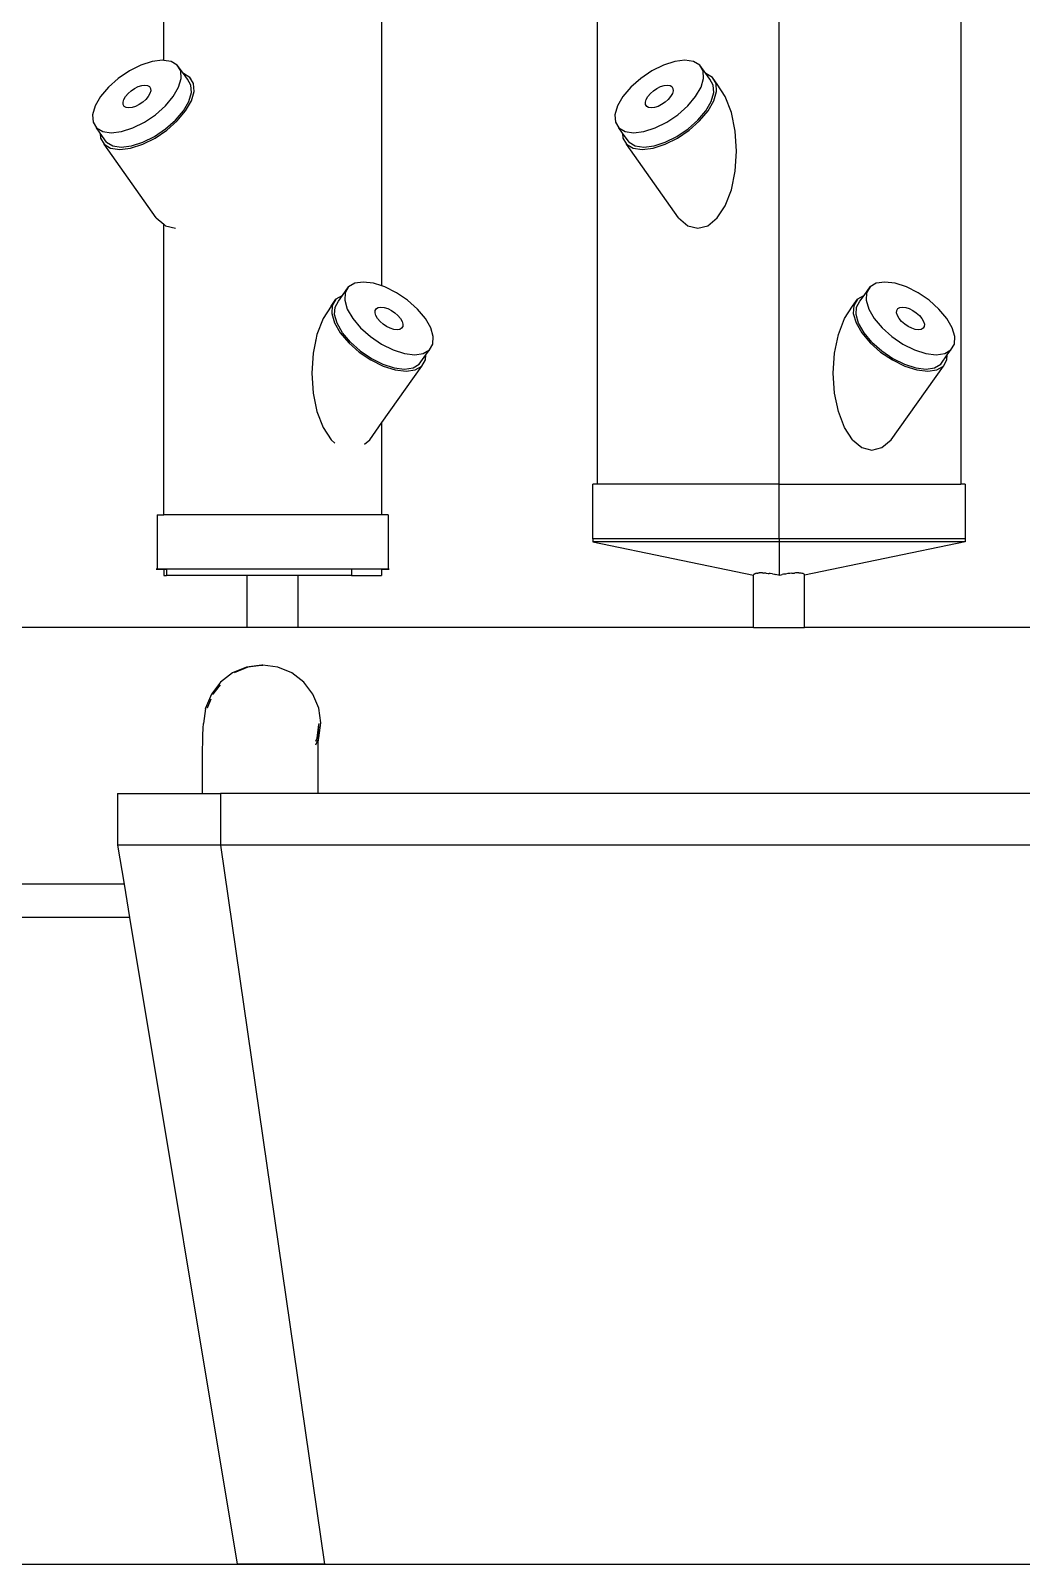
# Model space of a CAD drawing. Header units: metres. Extents: x -175 to 101, y -7 to 93.
# Drawn here: x 1.231 to 1.721, y -0.491 to 0.267 of the extents above; entities that cross this region are included whole.
import ezdxf

# ---------------------------------------------------------------- set-up
doc = ezdxf.new("R2010")
doc.units = ezdxf.units.M

msp = doc.modelspace()

# ---------------------------------------------------------------- linework, layer by layer
for p, q in [((1.51103, 0.0428), (1.51103, 1.98869)), ((1.60083, 0.0428), (1.60083, 1.98869)), ((1.69064, 1.98869), (1.69064, 0.0428)), ((1.2967, 0.2523), (1.2967, 0.39325)), ((1.4045, 0.14076), (1.4045, 0.2952)), ((1.29101, 0.25177), (1.28541, 0.24998)), ((1.29609, 0.25239), (1.29101, 0.25177)), ((1.2967, 0.2523), (1.29609, 0.25239)), ((1.30031, 0.25177), (1.2967, 0.2523)), ((1.30337, 0.24998), (1.30031, 0.25177)), ((1.54926, 0.25177), (1.54366, 0.24998)), ((1.55434, 0.25239), (1.54926, 0.25177)), ((1.55855, 0.25177), (1.55434, 0.25239)), ((1.56162, 0.24998), (1.55855, 0.25177)), ((1.27419, 0.2434), (1.26933, 0.23907)), ((1.27967, 0.24712), (1.27419, 0.2434)), ((1.28541, 0.24998), (1.27967, 0.24712)), ((1.30507, 0.24712), (1.30337, 0.24998)), ((1.30637, 0.24579), (1.30337, 0.24998)), ((1.30403, 0.23907), (1.3053, 0.2434)), ((1.3053, 0.2434), (1.30507, 0.24712)), ((1.30637, 0.24579), (1.30633, 0.24579)), ((1.30962, 0.24388), (1.30637, 0.24579)), ((1.30837, 0.24291), (1.30637, 0.24579)), ((1.31007, 0.24005), (1.30837, 0.24291)), ((1.31143, 0.24085), (1.30962, 0.24388)), ((1.31026, 0.24297), (1.30962, 0.24388)), ((1.53243, 0.2434), (1.52758, 0.23907)), ((1.53792, 0.24712), (1.53243, 0.2434)), ((1.54366, 0.24998), (1.53792, 0.24712)), ((1.56332, 0.24712), (1.56162, 0.24998)), ((1.56461, 0.24579), (1.56162, 0.24998)), ((1.56227, 0.23907), (1.56354, 0.2434)), ((1.56354, 0.2434), (1.56332, 0.24712)), ((1.56461, 0.24579), (1.56458, 0.24579)), ((1.56787, 0.24388), (1.56461, 0.24579)), ((1.56662, 0.24291), (1.56461, 0.24579)), ((1.56832, 0.24005), (1.56662, 0.24291)), ((1.56967, 0.24085), (1.56787, 0.24388)), ((1.57028, 0.24046), (1.56787, 0.24388)), ((1.26933, 0.23907), (1.26543, 0.23442)), ((1.27778, 0.23442), (1.279, 0.23588)), ((1.279, 0.23588), (1.28052, 0.23723)), ((1.28052, 0.23723), (1.28223, 0.23839)), ((1.28223, 0.23839), (1.28402, 0.23929)), ((1.28402, 0.23929), (1.28577, 0.23985)), ((1.28577, 0.23985), (1.28736, 0.24004)), ((1.28736, 0.24004), (1.28868, 0.23985)), ((1.28868, 0.23985), (1.28964, 0.23929)), ((1.28984, 0.23588), (1.289, 0.23442)), ((1.28964, 0.23929), (1.29017, 0.23839)), ((1.29024, 0.23723), (1.28984, 0.23588)), ((1.29017, 0.23839), (1.29024, 0.23723)), ((1.30135, 0.23442), (1.30403, 0.23907)), ((1.30903, 0.232), (1.3103, 0.23633)), ((1.3103, 0.23633), (1.31007, 0.24005)), ((1.31032, 0.23229), (1.31167, 0.2369)), ((1.31167, 0.2369), (1.31143, 0.24085)), ((1.52758, 0.23907), (1.52368, 0.23442)), ((1.53603, 0.23442), (1.53724, 0.23588)), ((1.53724, 0.23588), (1.53876, 0.23723)), ((1.53876, 0.23723), (1.54048, 0.23839)), ((1.54048, 0.23839), (1.54227, 0.23929)), ((1.54227, 0.23929), (1.54402, 0.23985)), ((1.54402, 0.23985), (1.54561, 0.24004)), ((1.54561, 0.24004), (1.54693, 0.23985)), ((1.54693, 0.23985), (1.54788, 0.23929)), ((1.54809, 0.23588), (1.54725, 0.23442)), ((1.54788, 0.23929), (1.54841, 0.23839)), ((1.54848, 0.23723), (1.54809, 0.23588)), ((1.54841, 0.23839), (1.54848, 0.23723)), ((1.5596, 0.23442), (1.56227, 0.23907)), ((1.56727, 0.232), (1.56854, 0.23633)), ((1.56854, 0.23633), (1.56832, 0.24005)), ((1.56856, 0.23229), (1.56991, 0.2369)), ((1.56991, 0.2369), (1.56967, 0.24085)), ((1.57423, 0.2344), (1.57028, 0.24046)), ((1.26276, 0.22978), (1.26149, 0.22544)), ((1.26543, 0.23442), (1.26276, 0.22978)), ((1.27655, 0.23162), (1.27694, 0.23297)), ((1.27662, 0.23046), (1.27655, 0.23162)), ((1.27715, 0.22956), (1.27662, 0.23046)), ((1.27694, 0.23297), (1.27778, 0.23442)), ((1.27811, 0.229), (1.27715, 0.22956)), ((1.27942, 0.22881), (1.27811, 0.229)), ((1.28101, 0.229), (1.27942, 0.22881)), ((1.28276, 0.22956), (1.28101, 0.229)), ((1.28455, 0.23046), (1.28276, 0.22956)), ((1.28627, 0.23162), (1.28455, 0.23046)), ((1.28779, 0.23297), (1.28627, 0.23162)), ((1.289, 0.23442), (1.28779, 0.23297)), ((1.2926, 0.22544), (1.29745, 0.22978)), ((1.29745, 0.22978), (1.30135, 0.23442)), ((1.30635, 0.22735), (1.30903, 0.232)), ((1.30748, 0.22735), (1.31032, 0.23229)), ((1.521, 0.22978), (1.51973, 0.22544)), ((1.52368, 0.23442), (1.521, 0.22978)), ((1.53479, 0.23162), (1.53519, 0.23297)), ((1.53486, 0.23046), (1.53479, 0.23162)), ((1.5354, 0.22956), (1.53486, 0.23046)), ((1.53519, 0.23297), (1.53603, 0.23442)), ((1.53635, 0.229), (1.5354, 0.22956)), ((1.53767, 0.22881), (1.53635, 0.229)), ((1.53926, 0.229), (1.53767, 0.22881)), ((1.54101, 0.22956), (1.53926, 0.229)), ((1.5428, 0.23046), (1.54101, 0.22956)), ((1.54452, 0.23162), (1.5428, 0.23046)), ((1.54603, 0.23297), (1.54452, 0.23162)), ((1.54725, 0.23442), (1.54603, 0.23297)), ((1.55084, 0.22544), (1.5557, 0.22978)), ((1.5557, 0.22978), (1.5596, 0.23442)), ((1.5646, 0.22735), (1.56727, 0.232)), ((1.56572, 0.22735), (1.56856, 0.23229)), ((1.57727, 0.22649), (1.57423, 0.2344)), ((1.26149, 0.22544), (1.26171, 0.22172)), ((1.26171, 0.22172), (1.26341, 0.21887)), ((1.28137, 0.21887), (1.28711, 0.22172)), ((1.28711, 0.22172), (1.2926, 0.22544)), ((1.2976, 0.21837), (1.30245, 0.22271)), ((1.29817, 0.21781), (1.30333, 0.22241)), ((1.30245, 0.22271), (1.30635, 0.22735)), ((1.30333, 0.22241), (1.30748, 0.22735)), ((1.51973, 0.22544), (1.51996, 0.22172)), ((1.51996, 0.22172), (1.52166, 0.21887)), ((1.53962, 0.21887), (1.54536, 0.22172)), ((1.54536, 0.22172), (1.55084, 0.22544)), ((1.55584, 0.21837), (1.5607, 0.22271)), ((1.55642, 0.21781), (1.56158, 0.22241)), ((1.5607, 0.22271), (1.5646, 0.22735)), ((1.56158, 0.22241), (1.56572, 0.22735)), ((1.57917, 0.21729), (1.57727, 0.22649)), ((1.26341, 0.21887), (1.26648, 0.21708)), ((1.26521, 0.21633), (1.26341, 0.21887)), ((1.26521, 0.21633), (1.26536, 0.21386)), ((1.26841, 0.2118), (1.26521, 0.21633)), ((1.26536, 0.21386), (1.26716, 0.21083)), ((1.26648, 0.21708), (1.27069, 0.21646)), ((1.27069, 0.21646), (1.27577, 0.21708)), ((1.27577, 0.21708), (1.28137, 0.21887)), ((1.28625, 0.21083), (1.29234, 0.21386)), ((1.28637, 0.2118), (1.29211, 0.21465)), ((1.29211, 0.21465), (1.2976, 0.21837)), ((1.29234, 0.21386), (1.29817, 0.21781)), ((1.52166, 0.21887), (1.52472, 0.21708)), ((1.52345, 0.21633), (1.52166, 0.21887)), ((1.52345, 0.21633), (1.5236, 0.21386)), ((1.52666, 0.2118), (1.52345, 0.21633)), ((1.5236, 0.21386), (1.52541, 0.21083)), ((1.52472, 0.21708), (1.52894, 0.21646)), ((1.52894, 0.21646), (1.53402, 0.21708)), ((1.53402, 0.21708), (1.53962, 0.21887)), ((1.54449, 0.21083), (1.55059, 0.21386)), ((1.54462, 0.2118), (1.55036, 0.21465)), ((1.55036, 0.21465), (1.55584, 0.21837)), ((1.55059, 0.21386), (1.55642, 0.21781)), ((1.57982, 0.20741), (1.57917, 0.21729)), ((1.26716, 0.21083), (1.27042, 0.20892)), ((1.29295, 0.17436), (1.26716, 0.21083)), ((1.26841, 0.2118), (1.27148, 0.21001)), ((1.27042, 0.20892), (1.2749, 0.20827)), ((1.27148, 0.21001), (1.27569, 0.20939)), ((1.2749, 0.20827), (1.2803, 0.20892)), ((1.27569, 0.20939), (1.28077, 0.21001)), ((1.2803, 0.20892), (1.28625, 0.21083)), ((1.28077, 0.21001), (1.28637, 0.2118)), ((1.52541, 0.21083), (1.52867, 0.20892)), ((1.5512, 0.17436), (1.52541, 0.21083)), ((1.52666, 0.2118), (1.52972, 0.21001)), ((1.52867, 0.20892), (1.53315, 0.20827)), ((1.52972, 0.21001), (1.53394, 0.20939)), ((1.53315, 0.20827), (1.53854, 0.20892)), ((1.53394, 0.20939), (1.53902, 0.21001)), ((1.53854, 0.20892), (1.54449, 0.21083)), ((1.53902, 0.21001), (1.54462, 0.2118)), ((1.57917, 0.19753), (1.57982, 0.20741)), ((1.57727, 0.18833), (1.57917, 0.19753)), ((1.57423, 0.18042), (1.57727, 0.18833)), ((1.57028, 0.17436), (1.57423, 0.18042)), ((1.29295, 0.17436), (1.2967, 0.17125)), ((1.29668, 0.02765), (1.2967, 0.17125)), ((1.2967, 0.17125), (1.29755, 0.17055)), ((1.29755, 0.17055), (1.30249, 0.16925)), ((1.5512, 0.17436), (1.5558, 0.17055)), ((1.5558, 0.17055), (1.56074, 0.16925)), ((1.56074, 0.16925), (1.56568, 0.17055)), ((1.56568, 0.17055), (1.57028, 0.17436)), ((1.38504, 0.13609), (1.38804, 0.14028)), ((1.38634, 0.13743), (1.38611, 0.13371)), ((1.38804, 0.14028), (1.38634, 0.13743)), ((1.3911, 0.14207), (1.38804, 0.14028)), ((1.39532, 0.14269), (1.3911, 0.14207)), ((1.4004, 0.14207), (1.39532, 0.14269)), ((1.4045, 0.14076), (1.4004, 0.14207)), ((1.406, 0.14028), (1.4045, 0.14076)), ((1.41174, 0.13743), (1.406, 0.14028)), ((1.41722, 0.13371), (1.41174, 0.13743)), ((1.64285, 0.13609), (1.64584, 0.14028)), ((1.64414, 0.13743), (1.64392, 0.13371)), ((1.64584, 0.14028), (1.64414, 0.13743)), ((1.64891, 0.14207), (1.64584, 0.14028)), ((1.65312, 0.14269), (1.64891, 0.14207)), ((1.6582, 0.14207), (1.65312, 0.14269)), ((1.66381, 0.14028), (1.6582, 0.14207)), ((1.66954, 0.13743), (1.66381, 0.14028)), ((1.67503, 0.13371), (1.66954, 0.13743)), ((1.37937, 0.13077), (1.37542, 0.1247)), ((1.37937, 0.13077), (1.38179, 0.13418)), ((1.37998, 0.13115), (1.37974, 0.1272)), ((1.38179, 0.13418), (1.37998, 0.13115)), ((1.38111, 0.12663), (1.38134, 0.13035)), ((1.38134, 0.13035), (1.38304, 0.13321)), ((1.38504, 0.13609), (1.38179, 0.13418)), ((1.38304, 0.13321), (1.38504, 0.13609)), ((1.38508, 0.13609), (1.38504, 0.13609)), ((1.38611, 0.13371), (1.38738, 0.12937)), ((1.38738, 0.12937), (1.39006, 0.12473)), ((1.40124, 0.12869), (1.40177, 0.12959)), ((1.40177, 0.12959), (1.40273, 0.13015)), ((1.40273, 0.13015), (1.40405, 0.13034)), ((1.40405, 0.13034), (1.40564, 0.13015)), ((1.40564, 0.13015), (1.40739, 0.12959)), ((1.40739, 0.12959), (1.40918, 0.12869)), ((1.42208, 0.12937), (1.41722, 0.13371)), ((1.42598, 0.12473), (1.42208, 0.12937)), ((1.63323, 0.1247), (1.63718, 0.13077)), ((1.63718, 0.13077), (1.6396, 0.13418)), ((1.63779, 0.13115), (1.63755, 0.1272)), ((1.6396, 0.13418), (1.63779, 0.13115)), ((1.63892, 0.12663), (1.63914, 0.13035)), ((1.63914, 0.13035), (1.64084, 0.13321)), ((1.64285, 0.13609), (1.6396, 0.13418)), ((1.64084, 0.13321), (1.64285, 0.13609)), ((1.64288, 0.13609), (1.64285, 0.13609)), ((1.64392, 0.13371), (1.64519, 0.12937)), ((1.64519, 0.12937), (1.64786, 0.12473)), ((1.65905, 0.12869), (1.65958, 0.12959)), ((1.65958, 0.12959), (1.66054, 0.13015)), ((1.66054, 0.13015), (1.66185, 0.13034)), ((1.66185, 0.13034), (1.66344, 0.13015)), ((1.66344, 0.13015), (1.66519, 0.12959)), ((1.66519, 0.12959), (1.66699, 0.12869)), ((1.67988, 0.12937), (1.67503, 0.13371)), ((1.68378, 0.12473), (1.67988, 0.12937)), ((1.37542, 0.1247), (1.37239, 0.1168)), ((1.37974, 0.1272), (1.38109, 0.12259)), ((1.38109, 0.12259), (1.38393, 0.11765)), ((1.38238, 0.1223), (1.38111, 0.12663)), ((1.38506, 0.11765), (1.38238, 0.1223)), ((1.39006, 0.12473), (1.39396, 0.12008)), ((1.40117, 0.12753), (1.40124, 0.12869)), ((1.40157, 0.12618), (1.40117, 0.12753)), ((1.4024, 0.12473), (1.40157, 0.12618)), ((1.40362, 0.12327), (1.4024, 0.12473)), ((1.40514, 0.12192), (1.40362, 0.12327)), ((1.40685, 0.12076), (1.40514, 0.12192)), ((1.40918, 0.12869), (1.41089, 0.12753)), ((1.41089, 0.12753), (1.41241, 0.12618)), ((1.41241, 0.12618), (1.41363, 0.12473)), ((1.41363, 0.12473), (1.41447, 0.12327)), ((1.41447, 0.12327), (1.41486, 0.12192)), ((1.41486, 0.12192), (1.41479, 0.12076)), ((1.42865, 0.12008), (1.42598, 0.12473)), ((1.6302, 0.1168), (1.63323, 0.1247)), ((1.63755, 0.1272), (1.6389, 0.12259)), ((1.6389, 0.12259), (1.64174, 0.11765)), ((1.64019, 0.1223), (1.63892, 0.12663)), ((1.64286, 0.11765), (1.64019, 0.1223)), ((1.64786, 0.12473), (1.65176, 0.12008)), ((1.65898, 0.12753), (1.65905, 0.12869)), ((1.65937, 0.12618), (1.65898, 0.12753)), ((1.66021, 0.12473), (1.65937, 0.12618)), ((1.66143, 0.12327), (1.66021, 0.12473)), ((1.66295, 0.12192), (1.66143, 0.12327)), ((1.66466, 0.12076), (1.66295, 0.12192)), ((1.66699, 0.12869), (1.6687, 0.12753)), ((1.6687, 0.12753), (1.67022, 0.12618)), ((1.67022, 0.12618), (1.67144, 0.12473)), ((1.67144, 0.12473), (1.67227, 0.12327)), ((1.67227, 0.12327), (1.67267, 0.12192)), ((1.67267, 0.12192), (1.6726, 0.12076)), ((1.68646, 0.12008), (1.68378, 0.12473)), ((1.37183, 0.11409), (1.37166, 0.11329)), ((1.37169, 0.11379), (1.37166, 0.11329)), ((1.37239, 0.1168), (1.37183, 0.11409)), ((1.38393, 0.11765), (1.38808, 0.11272)), ((1.38896, 0.11301), (1.38506, 0.11765)), ((1.39396, 0.12008), (1.39881, 0.11574)), ((1.39881, 0.11574), (1.4043, 0.11203)), ((1.40865, 0.11986), (1.40685, 0.12076)), ((1.4104, 0.1193), (1.40865, 0.11986)), ((1.41199, 0.11911), (1.4104, 0.1193)), ((1.4133, 0.1193), (1.41199, 0.11911)), ((1.41426, 0.11986), (1.4133, 0.1193)), ((1.41479, 0.12076), (1.41426, 0.11986)), ((1.42992, 0.11574), (1.42865, 0.12008)), ((1.4297, 0.11203), (1.42992, 0.11574)), ((1.62829, 0.10759), (1.6302, 0.1168)), ((1.64174, 0.11765), (1.64588, 0.11272)), ((1.64676, 0.11301), (1.64286, 0.11765)), ((1.65176, 0.12008), (1.65662, 0.11574)), ((1.65662, 0.11574), (1.6621, 0.11203)), ((1.66645, 0.11986), (1.66466, 0.12076)), ((1.6682, 0.1193), (1.66645, 0.11986)), ((1.66979, 0.11911), (1.6682, 0.1193)), ((1.67111, 0.1193), (1.66979, 0.11911)), ((1.67207, 0.11986), (1.67111, 0.1193)), ((1.6726, 0.12076), (1.67207, 0.11986)), ((1.68773, 0.11574), (1.68646, 0.12008)), ((1.6875, 0.11203), (1.68773, 0.11574)), ((1.37048, 0.10759), (1.36983, 0.09771)), ((1.37166, 0.11329), (1.37048, 0.10759)), ((1.38808, 0.11272), (1.39324, 0.10811)), ((1.38896, 0.11301), (1.39381, 0.10867)), ((1.39324, 0.10811), (1.39906, 0.10416)), ((1.39381, 0.10867), (1.3993, 0.10495)), ((1.4043, 0.11203), (1.41004, 0.10917)), ((1.41004, 0.10917), (1.41564, 0.10738)), ((1.41564, 0.10738), (1.42072, 0.10676)), ((1.42072, 0.10676), (1.42493, 0.10738)), ((1.423, 0.1021), (1.4262, 0.10663)), ((1.42493, 0.10738), (1.428, 0.10917)), ((1.42605, 0.10416), (1.4262, 0.10663)), ((1.4262, 0.10663), (1.428, 0.10917)), ((1.428, 0.10917), (1.4297, 0.11203)), ((1.62764, 0.09771), (1.62829, 0.10759)), ((1.64588, 0.11272), (1.65104, 0.10811)), ((1.64676, 0.11301), (1.65162, 0.10867)), ((1.65104, 0.10811), (1.65687, 0.10416)), ((1.65162, 0.10867), (1.6571, 0.10495)), ((1.6621, 0.11203), (1.66784, 0.10917)), ((1.66784, 0.10917), (1.67344, 0.10738)), ((1.67344, 0.10738), (1.67852, 0.10676)), ((1.67852, 0.10676), (1.68274, 0.10738)), ((1.6808, 0.1021), (1.68401, 0.10663)), ((1.68274, 0.10738), (1.6858, 0.10917)), ((1.68386, 0.10416), (1.68401, 0.10663)), ((1.68401, 0.10663), (1.6858, 0.10917)), ((1.6858, 0.10917), (1.6875, 0.11203)), ((1.39906, 0.10416), (1.40516, 0.10113)), ((1.3993, 0.10495), (1.40504, 0.1021)), ((1.4045, 0.0732), (1.42424, 0.10113)), ((1.40504, 0.1021), (1.41064, 0.10031)), ((1.40516, 0.10113), (1.41111, 0.09922)), ((1.41064, 0.10031), (1.41572, 0.09969)), ((1.41111, 0.09922), (1.41651, 0.09857)), ((1.41572, 0.09969), (1.41993, 0.10031)), ((1.41651, 0.09857), (1.42099, 0.09922)), ((1.41993, 0.10031), (1.423, 0.1021)), ((1.42099, 0.09922), (1.42424, 0.10113)), ((1.42424, 0.10113), (1.42605, 0.10416)), ((1.65626, 0.06466), (1.68205, 0.10113)), ((1.65687, 0.10416), (1.66297, 0.10113)), ((1.6571, 0.10495), (1.66284, 0.1021)), ((1.66284, 0.1021), (1.66844, 0.10031)), ((1.66297, 0.10113), (1.66892, 0.09922)), ((1.66844, 0.10031), (1.67352, 0.09969)), ((1.66892, 0.09922), (1.67432, 0.09857)), ((1.67352, 0.09969), (1.67774, 0.10031)), ((1.67432, 0.09857), (1.6788, 0.09922)), ((1.67774, 0.10031), (1.6808, 0.1021)), ((1.6788, 0.09922), (1.68205, 0.10113)), ((1.68205, 0.10113), (1.68386, 0.10416)), ((1.36983, 0.09771), (1.37048, 0.08783)), ((1.62829, 0.08783), (1.62764, 0.09771)), ((1.37048, 0.08783), (1.37239, 0.07863)), ((1.6302, 0.07863), (1.62829, 0.08783)), ((1.37239, 0.07863), (1.37542, 0.07072)), ((1.63323, 0.07072), (1.6302, 0.07863)), ((1.37542, 0.07072), (1.37937, 0.06466)), ((1.39846, 0.06466), (1.4045, 0.0732)), ((1.4045, 0.02765), (1.4045, 0.0732)), ((1.63718, 0.06466), (1.63323, 0.07072)), ((1.37937, 0.06466), (1.38129, 0.06307)), ((1.39598, 0.06261), (1.39846, 0.06466)), ((1.63718, 0.06466), (1.64178, 0.06085)), ((1.64178, 0.06085), (1.64672, 0.05955)), ((1.64672, 0.05955), (1.65166, 0.06085)), ((1.65166, 0.06085), (1.65626, 0.06466)), ((1.50879, 0.01581), (1.50879, 0.0428)), ((1.51103, 0.0428), (1.50879, 0.0428)), ((1.60083, 0.0428), (1.51103, 0.0428)), ((1.60083, 0.01581), (1.60083, 0.0428)), ((1.60083, 0.0428), (1.69064, 0.0428)), ((1.69288, 0.0428), (1.69064, 0.0428)), ((1.69288, 0.0428), (1.69288, 0.01581)), ((1.29345, 0.02765), (1.29345, 0.00072)), ((1.29345, 0.02765), (1.29668, 0.02765)), ((1.4045, 0.02765), (1.29668, 0.02765)), ((1.40758, 0.02765), (1.4045, 0.02765)), ((1.40758, 0.02765), (1.40758, 0.00072)), ((1.50879, 0.01581), (1.50879, 0.01422)), ((1.60083, 0.01581), (1.50879, 0.01581)), ((1.60083, 0.01581), (1.60083, 0.01422)), ((1.69288, 0.01581), (1.60083, 0.01581)), ((1.69288, 0.01581), (1.69288, 0.01422)), ((1.50879, 0.01422), (1.58818, -0.00221)), ((1.60083, 0.01422), (1.50879, 0.01422)), ((1.60083, 0.01422), (1.60083, -0.00222)), ((1.69288, 0.01422), (1.60083, 0.01422)), ((1.69288, 0.01422), (1.61349, -0.00221)), ((1.29286, 0.00072), (1.29345, 0.00072)), ((1.29431, 0.00072), (1.29286, 0.00072)), ((1.29668, 0.00072), (1.29345, 0.00072)), ((1.29345, 0.00072), (1.2945, 0.00072)), ((1.29516, 0.00072), (1.29434, 0.00072)), ((1.2945, 0.00072), (1.29645, 0.00072)), ((1.29905, 0.00072), (1.29516, 0.00072)), ((1.29645, 0.00072), (1.29668, 0.00072)), ((1.29668, 0.00072), (1.29668, -0.00245)), ((1.29668, 0.00072), (1.29806, 0.00072)), ((1.29806, 0.00072), (1.29806, -0.00245)), ((1.38943, 0.00072), (1.29806, 0.00072)), ((1.30122, 0.00072), (1.29905, 0.00072)), ((1.30728, 0.00072), (1.30122, 0.00072)), ((1.31065, 0.00072), (1.30728, 0.00072)), ((1.31845, 0.00072), (1.31065, 0.00072)), ((1.32279, 0.00072), (1.31845, 0.00072)), ((1.3318, 0.00072), (1.32279, 0.00072)), ((1.33683, 0.00072), (1.3318, 0.00072)), ((1.34643, 0.00072), (1.33683, 0.00072)), ((1.35179, 0.00072), (1.34643, 0.00072)), ((1.36134, 0.00072), (1.35179, 0.00072)), ((1.36667, 0.00072), (1.36134, 0.00072)), ((1.37551, 0.00072), (1.36667, 0.00072)), ((1.38045, 0.00072), (1.37551, 0.00072)), ((1.38798, 0.00072), (1.38045, 0.00072)), ((1.39218, 0.00072), (1.38798, 0.00072)), ((1.38943, 0.00072), (1.38943, -0.00245)), ((1.40435, 0.00072), (1.38943, 0.00072)), ((1.3979, 0.00072), (1.39218, 0.00072)), ((1.40108, 0.00072), (1.3979, 0.00072)), ((1.40458, 0.00072), (1.40108, 0.00072)), ((1.40435, 0.00072), (1.40435, -0.00245)), ((1.40435, 0.00072), (1.40758, 0.00072)), ((1.40435, 0.00072), (1.40587, 0.00072)), ((1.40653, 0.00072), (1.40458, 0.00072)), ((1.40587, 0.00072), (1.40669, 0.00072)), ((1.40758, 0.00072), (1.40653, 0.00072)), ((1.40669, 0.00072), (1.40817, 0.00072)), ((1.40817, 0.00072), (1.40758, 0.00072)), ((1.29668, -0.00245), (1.29806, -0.00245)), ((1.33786, -0.00245), (1.29806, -0.00245)), ((1.33786, -0.02802), (1.33786, -0.00245)), ((1.36317, -0.00245), (1.33786, -0.00245)), ((1.36317, -0.02802), (1.36317, -0.00245)), ((1.38943, -0.00245), (1.36317, -0.00245)), ((1.38943, -0.00245), (1.40435, -0.00245)), ((1.58818, -0.00199), (1.5883, -0.0019)), ((1.58818, -0.00221), (1.58818, -0.00199)), ((1.58818, -0.02802), (1.58818, -0.00221)), ((1.58865, -0.00164), (1.5883, -0.0019)), ((1.58832, -0.00179), (1.5883, -0.0019)), ((1.58865, -0.00164), (1.58832, -0.00179)), ((1.58865, -0.00164), (1.58889, -0.00146)), ((1.58889, -0.00146), (1.58914, -0.00142)), ((1.58931, -0.00134), (1.58914, -0.00142)), ((1.5899, -0.00127), (1.58931, -0.00134)), ((1.5899, -0.00127), (1.59041, -0.00117)), ((1.59078, -0.00116), (1.59041, -0.00117)), ((1.59108, -0.00113), (1.59078, -0.00116)), ((1.59189, -0.00114), (1.59108, -0.00113)), ((1.59264, -0.00112), (1.59189, -0.00114)), ((1.59264, -0.00112), (1.59311, -0.00116)), ((1.59352, -0.00117), (1.59311, -0.00116)), ((1.5945, -0.00126), (1.59352, -0.00117)), ((1.5945, -0.00126), (1.59543, -0.00133)), ((1.59543, -0.00133), (1.59596, -0.00141)), ((1.59645, -0.00145), (1.59596, -0.00141)), ((1.59753, -0.00163), (1.59645, -0.00145)), ((1.59753, -0.00163), (1.59859, -0.00178)), ((1.59859, -0.00178), (1.59914, -0.00189)), ((1.59969, -0.00197), (1.59914, -0.00189)), ((1.60079, -0.00221), (1.59969, -0.00197)), ((1.60079, -0.00221), (1.60083, -0.00222)), ((1.60083, -0.00222), (1.6019, -0.00199)), ((1.6019, -0.00199), (1.60244, -0.0019)), ((1.603, -0.00179), (1.60244, -0.0019)), ((1.60406, -0.00164), (1.603, -0.00179)), ((1.60514, -0.00146), (1.60406, -0.00164)), ((1.60563, -0.00142), (1.60514, -0.00146)), ((1.60617, -0.00134), (1.60563, -0.00142)), ((1.6071, -0.00127), (1.60617, -0.00134)), ((1.6071, -0.00127), (1.60808, -0.00117)), ((1.60808, -0.00117), (1.6085, -0.00116)), ((1.60897, -0.00113), (1.6085, -0.00116)), ((1.60972, -0.00114), (1.60897, -0.00113)), ((1.61054, -0.00112), (1.60972, -0.00114)), ((1.61084, -0.00116), (1.61054, -0.00112)), ((1.61121, -0.00117), (1.61084, -0.00116)), ((1.61173, -0.00126), (1.61084, -0.00116)), ((1.61173, -0.00126), (1.61121, -0.00117)), ((1.61233, -0.00133), (1.61173, -0.00126)), ((1.6125, -0.00141), (1.61233, -0.00133)), ((1.61276, -0.00145), (1.6125, -0.00141)), ((1.613, -0.00163), (1.6125, -0.00141)), ((1.613, -0.00163), (1.61276, -0.00145)), ((1.61333, -0.00178), (1.613, -0.00163)), ((1.61336, -0.00189), (1.61333, -0.00178)), ((1.61348, -0.00197), (1.61336, -0.00189)), ((1.61344, -0.00221), (1.61336, -0.00189)), ((1.61344, -0.00221), (1.61348, -0.00197)), ((1.61349, -0.00221), (1.61344, -0.00222)), ((1.61349, -0.02802), (1.61349, -0.00221)), ((1.33786, -0.02802), (1.11349, -0.02802)), ((1.36317, -0.02802), (1.33786, -0.02802)), ((1.58818, -0.02802), (1.36317, -0.02802)), ((1.58818, -0.02802), (1.61349, -0.02802)), ((1.73588, -0.02802), (1.61349, -0.02802)), ((1.33064, -0.05054), (1.32473, -0.05508)), ((1.33753, -0.04768), (1.33064, -0.05054)), ((1.33831, -0.04768), (1.33142, -0.05054)), ((1.34492, -0.04671), (1.33753, -0.04768)), ((1.34489, -0.04682), (1.33831, -0.04768)), ((1.34492, -0.04671), (1.3457, -0.04671)), ((1.3457, -0.04671), (1.34531, -0.04676)), ((1.3531, -0.04768), (1.3457, -0.04671)), ((1.35999, -0.05054), (1.3531, -0.04768)), ((1.3659, -0.05508), (1.35999, -0.05054)), ((1.32473, -0.05508), (1.3202, -0.061)), ((1.3245, -0.05638), (1.32096, -0.061)), ((1.37044, -0.061), (1.3659, -0.05508)), ((1.31725, -0.06815), (1.3163, -0.0755)), ((1.31725, -0.06815), (1.31735, -0.06789)), ((1.3202, -0.061), (1.31735, -0.06789)), ((1.31811, -0.06789), (1.31809, -0.06804)), ((1.31989, -0.06359), (1.31811, -0.06789)), ((1.32096, -0.061), (1.32091, -0.06113)), ((1.3733, -0.06789), (1.37044, -0.061)), ((1.37427, -0.07528), (1.3733, -0.06789)), ((1.31623, -0.07615), (1.3163, -0.0755)), ((1.3733, -0.08268), (1.37427, -0.07528)), ((1.37336, -0.07615), (1.37344, -0.0755)), ((1.31592, -0.08522), (1.31597, -0.08272)), ((1.31597, -0.08272), (1.31603, -0.08053)), ((1.31603, -0.08053), (1.31609, -0.07869)), ((1.31609, -0.07869), (1.31616, -0.07722)), ((1.31616, -0.07722), (1.31623, -0.07615)), ((1.37188, -0.08611), (1.3731, -0.08316)), ((1.3719, -0.08425), (1.37249, -0.08285)), ((1.37249, -0.08281), (1.37255, -0.08268)), ((1.37249, -0.08285), (1.37249, -0.08281)), ((1.37255, -0.08268), (1.37336, -0.07615)), ((1.37306, -0.08522), (1.3731, -0.08316)), ((1.3731, -0.08316), (1.3733, -0.08268)), ((1.3731, -0.08316), (1.37311, -0.08272)), ((1.37311, -0.08272), (1.37316, -0.08053)), ((1.37316, -0.08053), (1.37323, -0.07869)), ((1.37323, -0.07869), (1.37329, -0.07722)), ((1.37329, -0.07722), (1.37336, -0.07615)), ((1.31582, -0.09411), (1.31585, -0.09096)), ((1.31585, -0.09096), (1.31588, -0.08798)), ((1.31588, -0.08798), (1.31592, -0.08522)), ((1.37296, -0.09411), (1.37298, -0.09096)), ((1.37298, -0.09096), (1.37301, -0.08798)), ((1.37301, -0.08798), (1.37306, -0.08522)), ((1.3158, -0.10068), (1.31581, -0.09737)), ((1.31581, -0.09737), (1.31582, -0.09411)), ((1.37294, -0.09737), (1.37296, -0.09411)), ((1.37294, -0.10068), (1.37294, -0.09737)), ((1.3158, -0.11022), (1.3158, -0.10068)), ((1.37294, -0.11022), (1.37294, -0.10068)), ((1.27384, -0.11022), (1.27384, -0.13562)), ((1.27384, -0.11022), (1.3158, -0.11022)), ((1.3158, -0.11022), (1.32464, -0.11022)), ((1.32464, -0.11022), (1.32464, -0.13562)), ((1.37294, -0.11022), (1.32464, -0.11022)), ((1.7328, -0.11022), (1.37294, -0.11022)), ((1.27384, -0.13562), (1.27706, -0.15502)), ((1.32464, -0.13562), (1.27384, -0.13562)), ((2.01044, -0.13562), (1.32464, -0.13562)), ((1.32464, -0.13562), (1.37607, -0.49122)), ((1.27706, -0.15502), (0.26487, -0.15502)), ((1.27706, -0.15502), (1.27977, -0.17137)), ((1.27977, -0.17137), (0.25504, -0.17137)), ((1.27977, -0.17137), (1.33289, -0.49122)), ((-6.32776, -0.49122), (17.58576, -0.49122)), ((1.37607, -0.49122), (1.33289, -0.49122)), ((1.37607, -0.49122), (1.959, -0.49122))]:
    msp.add_line(p, q)

doc.saveas('drawing.dxf')
